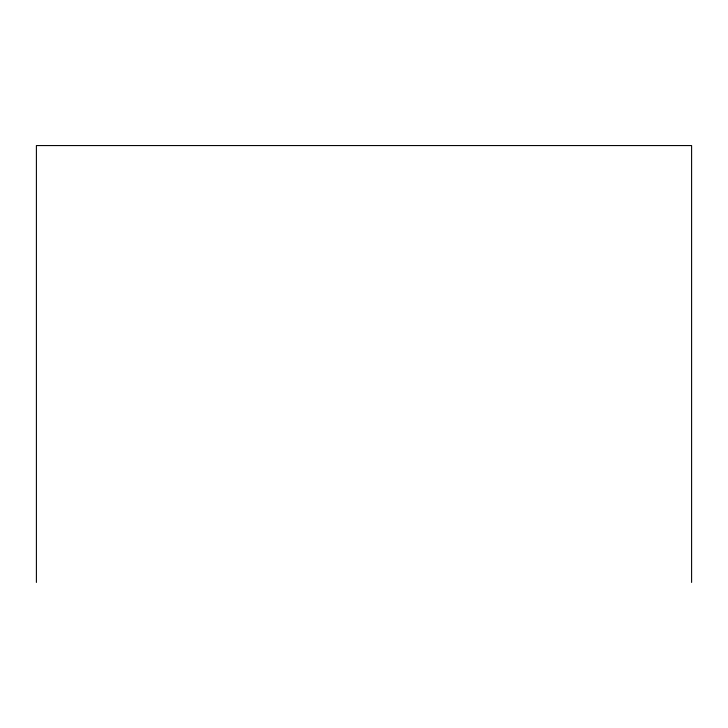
<?xml version="1.0" encoding="UTF-8"?>
<svg xmlns="http://www.w3.org/2000/svg" width="728" height="728" viewBox="0 0 728 728"><rect width="100%" height="100%" fill="white"/><g stroke="black" fill="none" stroke-linecap="round" stroke-linejoin="round"><path stroke-width="1.09" d="M691.6 582.436L691.6 145.564L36.4 145.564L36.4 582.436"/></g></svg>
